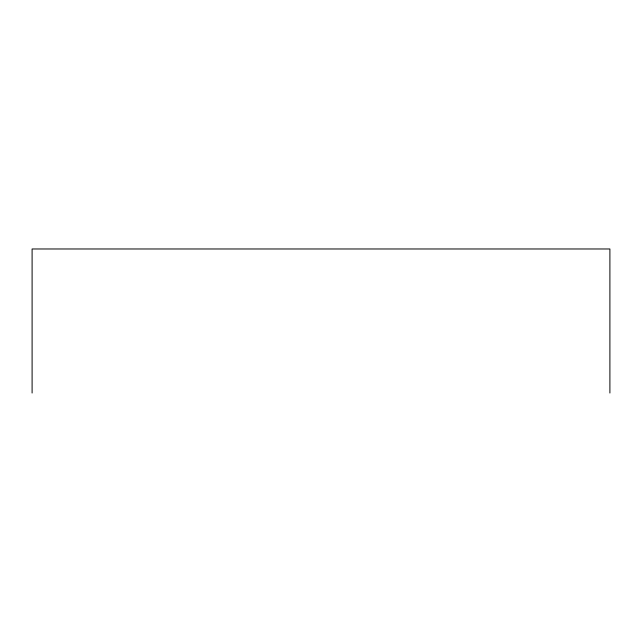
<?xml version="1.0" encoding="UTF-8"?>
<svg xmlns="http://www.w3.org/2000/svg" width="642" height="642" viewBox="0 0 642 642"><rect width="100%" height="100%" fill="white"/><g stroke="black" fill="none" stroke-linecap="round" stroke-linejoin="round"><path stroke-width="0.96" d="M609.9 393.024L609.9 248.976L32.1 248.976L32.1 393.024"/></g></svg>
